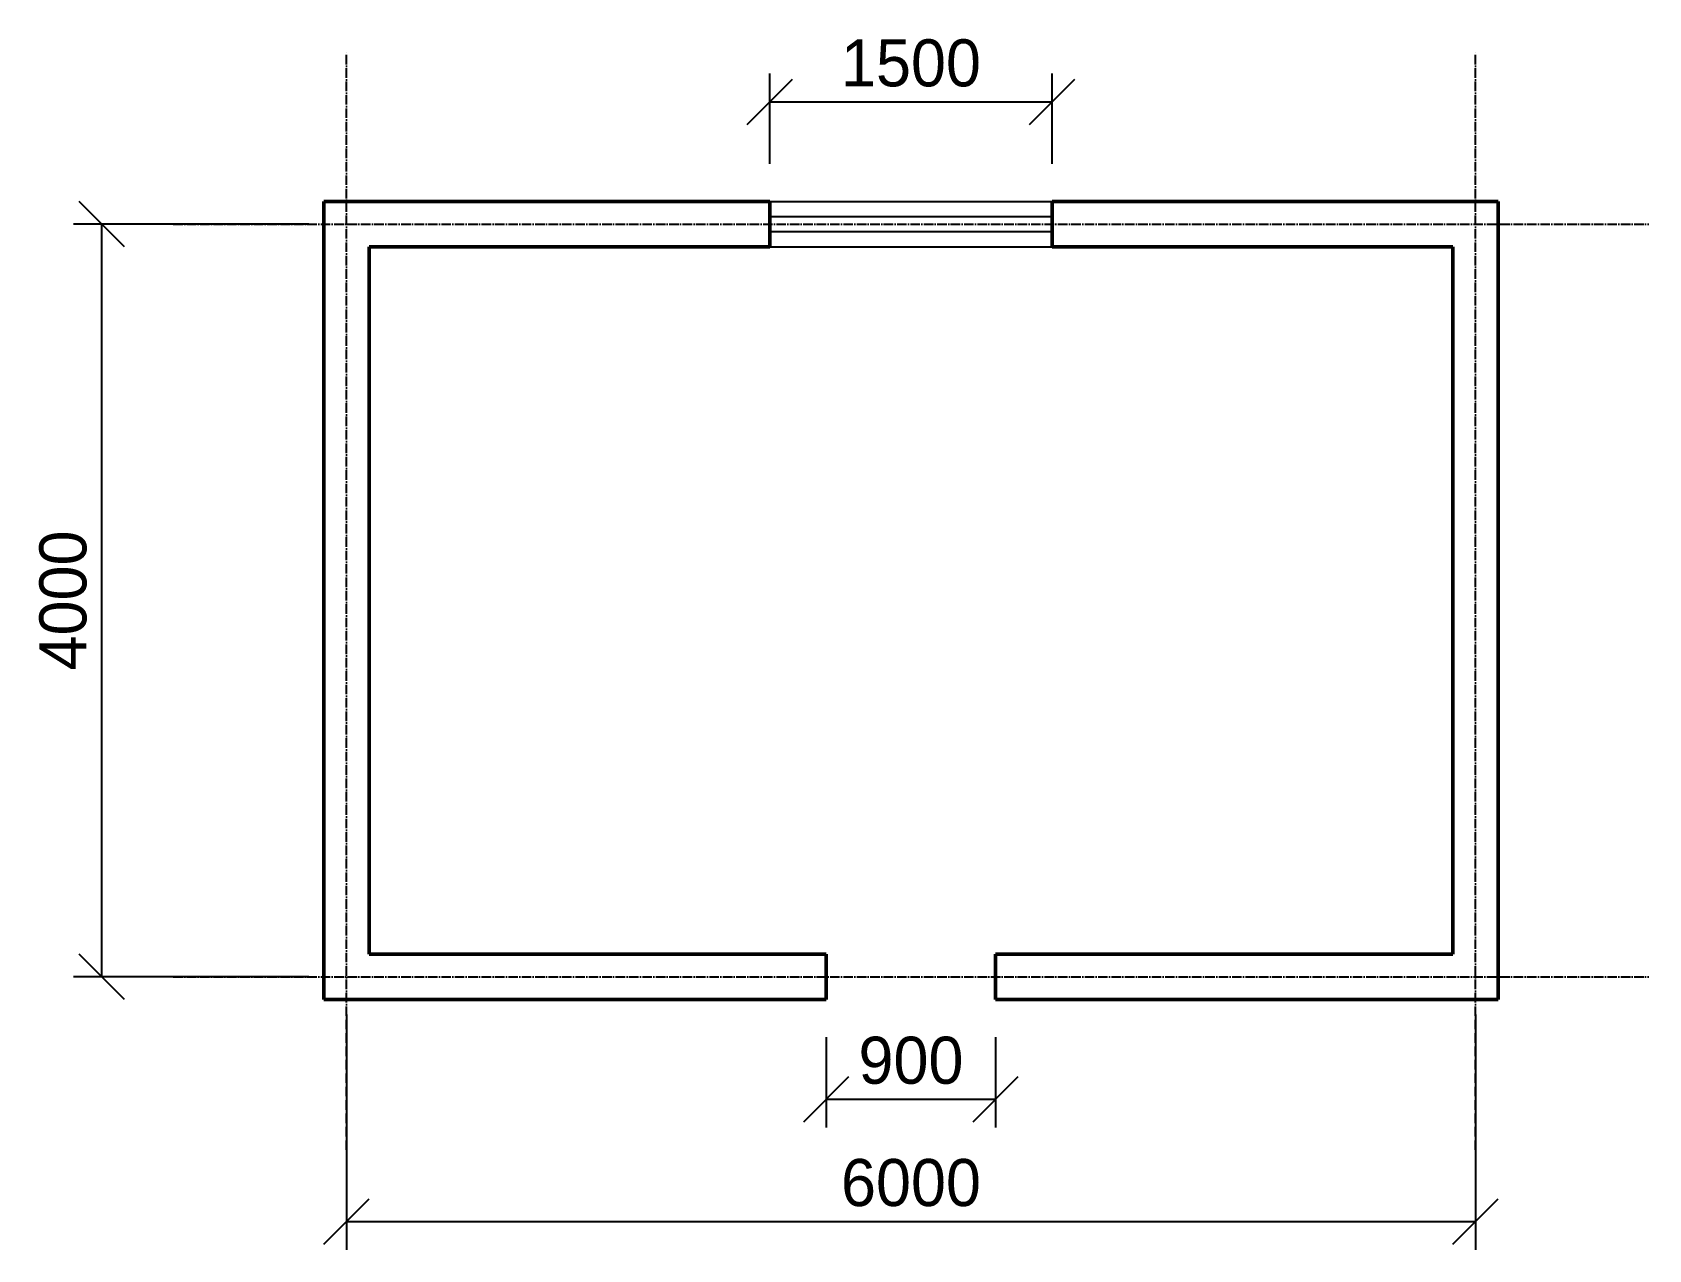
# Model space of a CAD drawing. Header units: millimetres. Extents: x -1669 to 6920, y -1450 to 5019.
import ezdxf

# ---------------------------------------------------------------- set-up
doc = ezdxf.new("R2010")
doc.units = ezdxf.units.MM
doc.header["$LTSCALE"] = 20
doc.linetypes.add('DASHDOT', pattern=[3.556, 2.54, -0.508, 0, -0.508])
for name, color, linetype in [('AXIS', 1, 'DASHDOT'), ('DIM', 3, 'Continuous'), ('WINDOW', 4, 'Continuous')]:
    doc.layers.add(name, color=color, linetype=linetype)
doc.layers.add('WALL', color=7, linetype='Continuous', lineweight=50)
doc.dimstyles.new('ARCH', dxfattribs={"dimtxt": 250, "dimasz": 150, "dimexe": 150, "dimexo": 200, "dimgap": 80, "dimtad": 1, "dimdec": 0, "dimtsz": 120, "dimcen": 2.5, "dimclrd": 3, "dimclre": 3, "dimazin": 3, "dimtfac": 1, "dimtmove": 0, "dimatfit": 3})

msp = doc.modelspace()

# ---------------------------------------------------------------- linework, layer by layer
at = {"layer": 'AXIS'}
for p, q in [((0, -920), (0, 4920)), ((6000, -920), (6000, 4920)), ((-920, 4000), (6920, 4000)), ((-920, 0), (6920, 0))]:
    msp.add_line(p, q, dxfattribs=at)
at = {"layer": 'WALL'}
for p, q in [((-120, -120), (-120, 4120)), ((-120, 4120), (2250, 4120)), ((2250, 3880), (2250, 4120)), ((3750, 4120), (6120, 4120)), ((3750, 3880), (3750, 4120)), ((6120, -120), (6120, 4120)), ((120, 120), (120, 3880)), ((120, 3880), (2250, 3880)), ((3750, 3880), (5880, 3880)), ((5880, 120), (5880, 3880)), ((120, 120), (2550, 120)), ((2550, -120), (2550, 120)), ((3450, 120), (5880, 120)), ((3450, -120), (3450, 120)), ((-120, -120), (2550, -120)), ((3450, -120), (6120, -120))]:
    msp.add_line(p, q, dxfattribs=at)
at = {"layer": 'WINDOW'}
for p, q in [((2250, 4120), (3750, 4120)), ((2250, 4040), (3750, 4040)), ((2250, 3960), (3750, 3960)), ((2250, 3880), (3750, 3880))]:
    msp.add_line(p, q, dxfattribs=at)

# ---------------------------------------------------------------- dimensions: what is measured, and where the dimension line sits
at = {"layer": 'DIM'}
for base, p1, p2 in [((2250, 4650), (2250, 4120), (3750, 4120)), ((0, -1300), (0, 0), (6000, 0)), ((2550, -650), (2550, -120), (3450, -120))]:
    msp.add_linear_dim(base=base, p1=p1, p2=p2, dimstyle='ARCH', dxfattribs=at).render()
msp.add_linear_dim(base=(-1300, 0), p1=(0, 0), p2=(0, 4000), angle=90, dimstyle='ARCH', dxfattribs=at).render()

doc.saveas('drawing.dxf')
